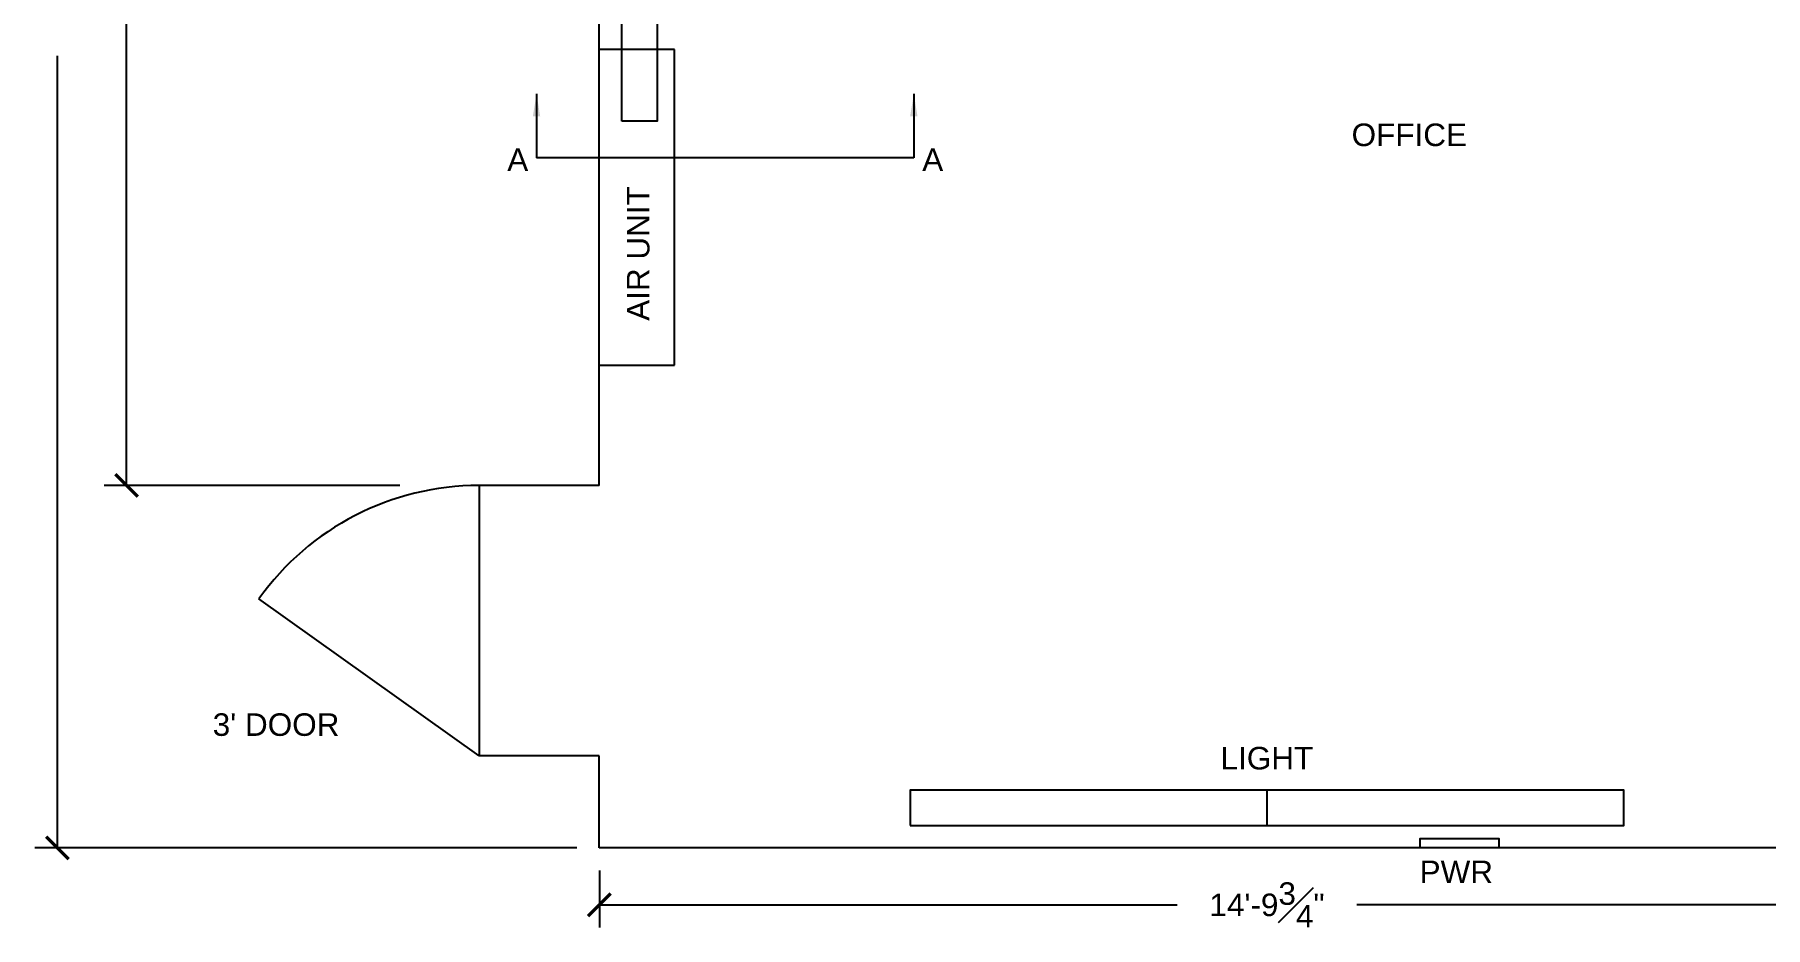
# Model space of a CAD drawing. Header units: inches. Extents: x -279 to 1033, y -836 to 289.
# Drawn here: x 440.3 to 670.6, y 1.3 to 120.1 of the extents above; entities that cross this region are included whole.
import ezdxf

# ---------------------------------------------------------------- set-up
doc = ezdxf.new("R2010")
doc.units = ezdxf.units.IN
doc.header["$LTSCALE"] = 0.5
doc.header["$MEASUREMENT"] = 0
doc.header["$PDMODE"] = 34
doc.layers.get('0').update_dxf_attribs({"color": 1})
for name, color, linetype in [('Dim', 33, 'Continuous'), ('Main', 9, 'Continuous'), ('Text', 30, 'Continuous')]:
    doc.layers.add(name, color=color, linetype=linetype)
doc.styles.add('Arial', font='ARIAL.TTF')
doc.styles.get("Standard").update_dxf_attribs({"font": 'simplex.shx'})
doc.dimstyles.get("Standard").update_dxf_attribs({"dimtxt": 0.18, "dimasz": 0.18, "dimexe": 0.0625, "dimexo": 0.0625, "dimgap": 0.09, "dimtad": 0, "dimtih": 1, "dimtoh": 1, "dimdec": 4, "dimzin": 0, "dimdsep": 46, "dimtxsty": 'Standard', "dimcen": 0.09, "dimclrt": 92, "dimadec": 0, "dimazin": 0, "dimtfac": 1, "dimtdec": 4, "dimtofl": 0, "dimtmove": 0, "dimatfit": 3, "dimfxl": 0, "dimtolj": 1, "dimtzin": 0, "dimarcsym": 0})

# ---------------------------------------------------------------- blocks, each defined once
blk = doc.blocks.new('_ArchTick')
at = {"color": 0, "linetype": 'ByBlock', "const_width": 0.15}
blk.add_lwpolyline([(-0.5, -0.5), (0.5, 0.5)], dxfattribs=at)
blk = doc.blocks.new('*D4')
at = {"layer": 'Defpoints', "color": 0}
for p in [(515.44, 11.86), (693.19, 11.86), (515.44, 4.28)]:
    blk.add_point(p, dxfattribs=at)
at = {"layer": 'Dim', "color": 0, "lineweight": -2}
for p, q in [((515.44, 8.86), (515.44, 1.28)), ((693.19, 8.86), (693.19, 1.28)), ((515.44, 4.28), (592.36, 4.28)), ((693.19, 4.28), (616.26, 4.28))]:
    blk.add_line(p, q, dxfattribs=at)
at = {"layer": 'Dim', "color": 0, "lineweight": -2, "xscale": 3, "yscale": 3, "zscale": 3, "rotation": 180}
blk.add_blockref('_ArchTick', (515.44, 4.28), dxfattribs=at)
at = {"layer": 'Dim', "color": 0, "lineweight": -2, "xscale": 3, "yscale": 3, "zscale": 3}
blk.add_blockref('_ArchTick', (693.19, 4.28), dxfattribs=at)
at = {"layer": 'Dim', "color": 92, "insert": (604.31, 4.28), "char_height": 3, "attachment_point": 5, "style": 'Arial'}
blk.add_mtext('\\A1;14\'-9{\\H1.000000x;\\S3#4;}"', dxfattribs=at)
blk = doc.blocks.new('*D5')
at = {"layer": 'Defpoints', "color": 0}
for p in [(452.51, 246.61), (515.44, 246.61), (491.86, 60.11)]:
    blk.add_point(p, dxfattribs=at)
at = {"layer": 'Dim', "color": 0, "lineweight": -2}
for p, q in [((512.44, 246.61), (449.51, 246.61)), ((452.51, 246.61), (452.51, 172.07)), ((452.51, 60.11), (452.51, 149.11)), ((488.86, 60.11), (449.51, 60.11))]:
    blk.add_line(p, q, dxfattribs=at)
at = {"layer": 'Dim', "color": 0, "lineweight": -2, "xscale": 3, "yscale": 3, "zscale": 3}
for p, rotation in [((452.51, 246.61), 90), ((452.51, 60.11), 270)]:
    blk.add_blockref('_ArchTick', p, dxfattribs=dict(at, rotation=rotation))
at = {"layer": 'Dim', "color": 92, "insert": (452.51, 160.59), "char_height": 3, "attachment_point": 5, "rotation": 90, "style": 'Arial'}
blk.add_mtext('\\A1;15\'-6{\\H1.000000x;\\S1#2;}"', dxfattribs=at)
blk = doc.blocks.new('*D6')
at = {"layer": 'Defpoints', "color": 0}
for p in [(515.44, 246.61), (443.31, 11.86), (515.44, 11.86)]:
    blk.add_point(p, dxfattribs=at)
at = {"layer": 'Dim', "color": 0, "lineweight": -2}
for p, q in [((512.44, 246.61), (440.31, 246.61)), ((443.31, 246.61), (443.31, 141.18)), ((443.31, 11.86), (443.31, 117.28)), ((512.44, 11.86), (440.31, 11.86))]:
    blk.add_line(p, q, dxfattribs=at)
at = {"layer": 'Dim', "color": 0, "lineweight": -2, "xscale": 3, "yscale": 3, "zscale": 3}
for p, rotation in [((443.31, 246.61), 90), ((443.31, 11.86), 270)]:
    blk.add_blockref('_ArchTick', p, dxfattribs=dict(at, rotation=rotation))
at = {"layer": 'Dim', "color": 92, "insert": (443.31, 129.23), "char_height": 3, "attachment_point": 5, "rotation": 90, "style": 'Arial'}
blk.add_mtext('\\A1;19\'-6{\\H1.000000x;\\S3#4;}"', dxfattribs=at)

msp = doc.modelspace()

# ---------------------------------------------------------------- linework, layer by layer
msp.add_line((557.29683, 103.7094), (507.07938, 103.7094))
at = {"layer": 'Main'}
for p, q in [((515.43646, 60.10515), (515.43646, 246.60515)), ((525.43646, 118.10515), (515.43646, 118.10515)), ((525.43646, 76.10515), (525.43646, 118.10515)), ((515.43646, 76.10515), (525.43646, 76.10515)), ((515.43646, 60.10515), (499.43646, 60.10515)), ((499.43646, 60.10515), (499.43646, 24.10515)), ((499.43646, 24.10515), (470.12867, 45.01098)), ((515.43646, 24.10515), (499.43646, 24.10515)), ((515.43646, 11.85515), (515.43646, 24.10515)), ((604.31146, 14.85515), (604.31146, 19.54492)), ((693.18646, 11.85515), (515.43646, 11.85515))]:
    msp.add_line(p, q, dxfattribs=at)
for points in [[(518.43646, 108.60515), (518.43646, 203.60515), (523.12622, 203.60515), (523.12622, 108.60515)], [(556.81146, 14.85515), (651.81146, 14.85515), (651.81146, 19.54492), (556.81146, 19.54492)]]:
    msp.add_lwpolyline(points, close=True, dxfattribs=at)
msp.add_lwpolyline([(624.68646, 11.85515), (624.68646, 13.10311), (635.18646, 13.10311), (635.18646, 11.85515)], dxfattribs=at)
msp.add_arc((499.43646, 24.10515), 36, 90, 144.4989818, dxfattribs=at)

# ---------------------------------------------------------------- texts
at = {"layer": 'Text', "style": 'Arial'}
for s, p in [('OFFICE', (615.56762, 105.27031)), ('A', (503.18282, 101.95765)), ('A', (558.41913, 101.95765)), ("3' DOOR", (463.97299, 26.77075)), ('LIGHT', (598.12284, 22.30258)), ('PWR', (624.61951, 7.16952))]:
    msp.add_text(s, height=3, dxfattribs=at).set_placement(p)
msp.add_text('AIR UNIT', height=3, rotation=90, dxfattribs=at).set_placement((522.10757, 82.0131))

# ---------------------------------------------------------------- dimensions: what is measured, and where the dimension line sits
at = {"layer": 'Dim'}
dim = msp.add_linear_dim(base=(443.31374, 11.85515), p1=(515.43646, 246.60515), p2=(515.43646, 11.85515), angle=90, dimstyle='Standard', override={"dimscale": 48, "dimtxt": 0.0625, "dimasz": 0.0625, "dimtih": 0, "dimtoh": 0, "dimlunit": 4, "dimtxsty": 'Arial', "dimblk": 'ArchTick', "dimazin": 1, "dimfrac": 1}, dxfattribs=at)
dim.commit()
dim.dimension.update_dxf_attribs({"geometry": '*D6', "text_midpoint": (443.31374, 129.23015)})
dim = msp.add_linear_dim(base=(452.50613, 246.60515), p1=(491.8647, 60.10515), p2=(515.43646, 246.60515), angle=90, dimstyle='Standard', override={"dimscale": 48, "dimtxt": 0.0625, "dimasz": 0.0625, "dimtih": 0, "dimtoh": 0, "dimlunit": 4, "dimtxsty": 'Arial', "dimblk": 'ArchTick', "dimazin": 1, "dimfrac": 1}, dxfattribs=at)
dim.commit()
dim.dimension.update_dxf_attribs({"geometry": '*D5', "text_midpoint": (452.50613, 160.58803), "dimtype": 160})
dim = msp.add_linear_dim(base=(515.43646, 4.28054), p1=(693.18646, 11.85515), p2=(515.43646, 11.85515), dimstyle='Standard', override={"dimscale": 48, "dimtxt": 0.0625, "dimasz": 0.0625, "dimtih": 0, "dimtoh": 0, "dimlunit": 4, "dimtxsty": 'Arial', "dimblk": 'ArchTick', "dimazin": 1, "dimfrac": 1}, dxfattribs=at)
dim.commit()
dim.dimension.update_dxf_attribs({"geometry": '*D4', "text_midpoint": (604.31146, 4.28054)})

# ---------------------------------------------------------------- leaders
for points in [[(507.07938, 112.20895), (507.07938, 103.7094)], [(557.29683, 112.20895), (557.29683, 103.7094)]]:
    msp.add_leader(points, dimstyle='Standard', override={"dimscale": 48, "dimtxt": 0.0625, "dimasz": 0.0625, "dimgap": 0.09, "dimtad": 0, "dimtih": 0, "dimtoh": 0, "dimlunit": 4, "dimtxsty": 'Arial', "dimazin": 1, "dimfrac": 1})

doc.saveas('drawing.dxf')
